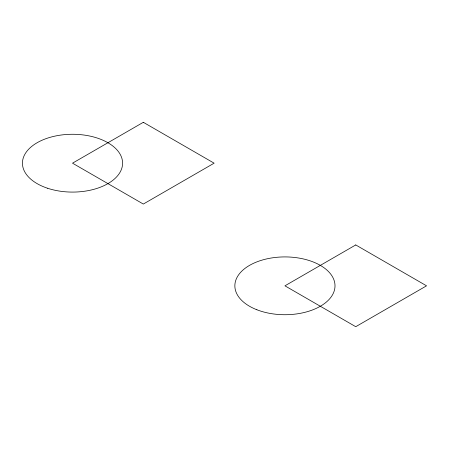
<?xml version="1.0" encoding="UTF-8"?>
<svg xmlns="http://www.w3.org/2000/svg" width="449" height="449" viewBox="0 0 449 449"><rect width="100%" height="100%" fill="white"/><g stroke="black" fill="none" stroke-linecap="round" stroke-linejoin="round"><path stroke-width="0.67" d="M143.326 122.302L72.519 163.178L143.326 204.059L214.128 163.178L143.326 122.302M355.743 244.941L284.935 285.822L355.743 326.698L426.55 285.822L355.743 244.941M256.873 309.759A50.069 28.904 0 0 0 334.875 287.882A50.069 28.904 0 0 0 263.058 259.819A50.069 28.904 0 0 0 256.873 309.759M47.482 188.215A50.069 28.904 0 0 0 122.588 163.178A50.069 28.904 0 0 0 47.482 138.146A50.069 28.904 0 0 0 47.482 188.215"/></g></svg>
